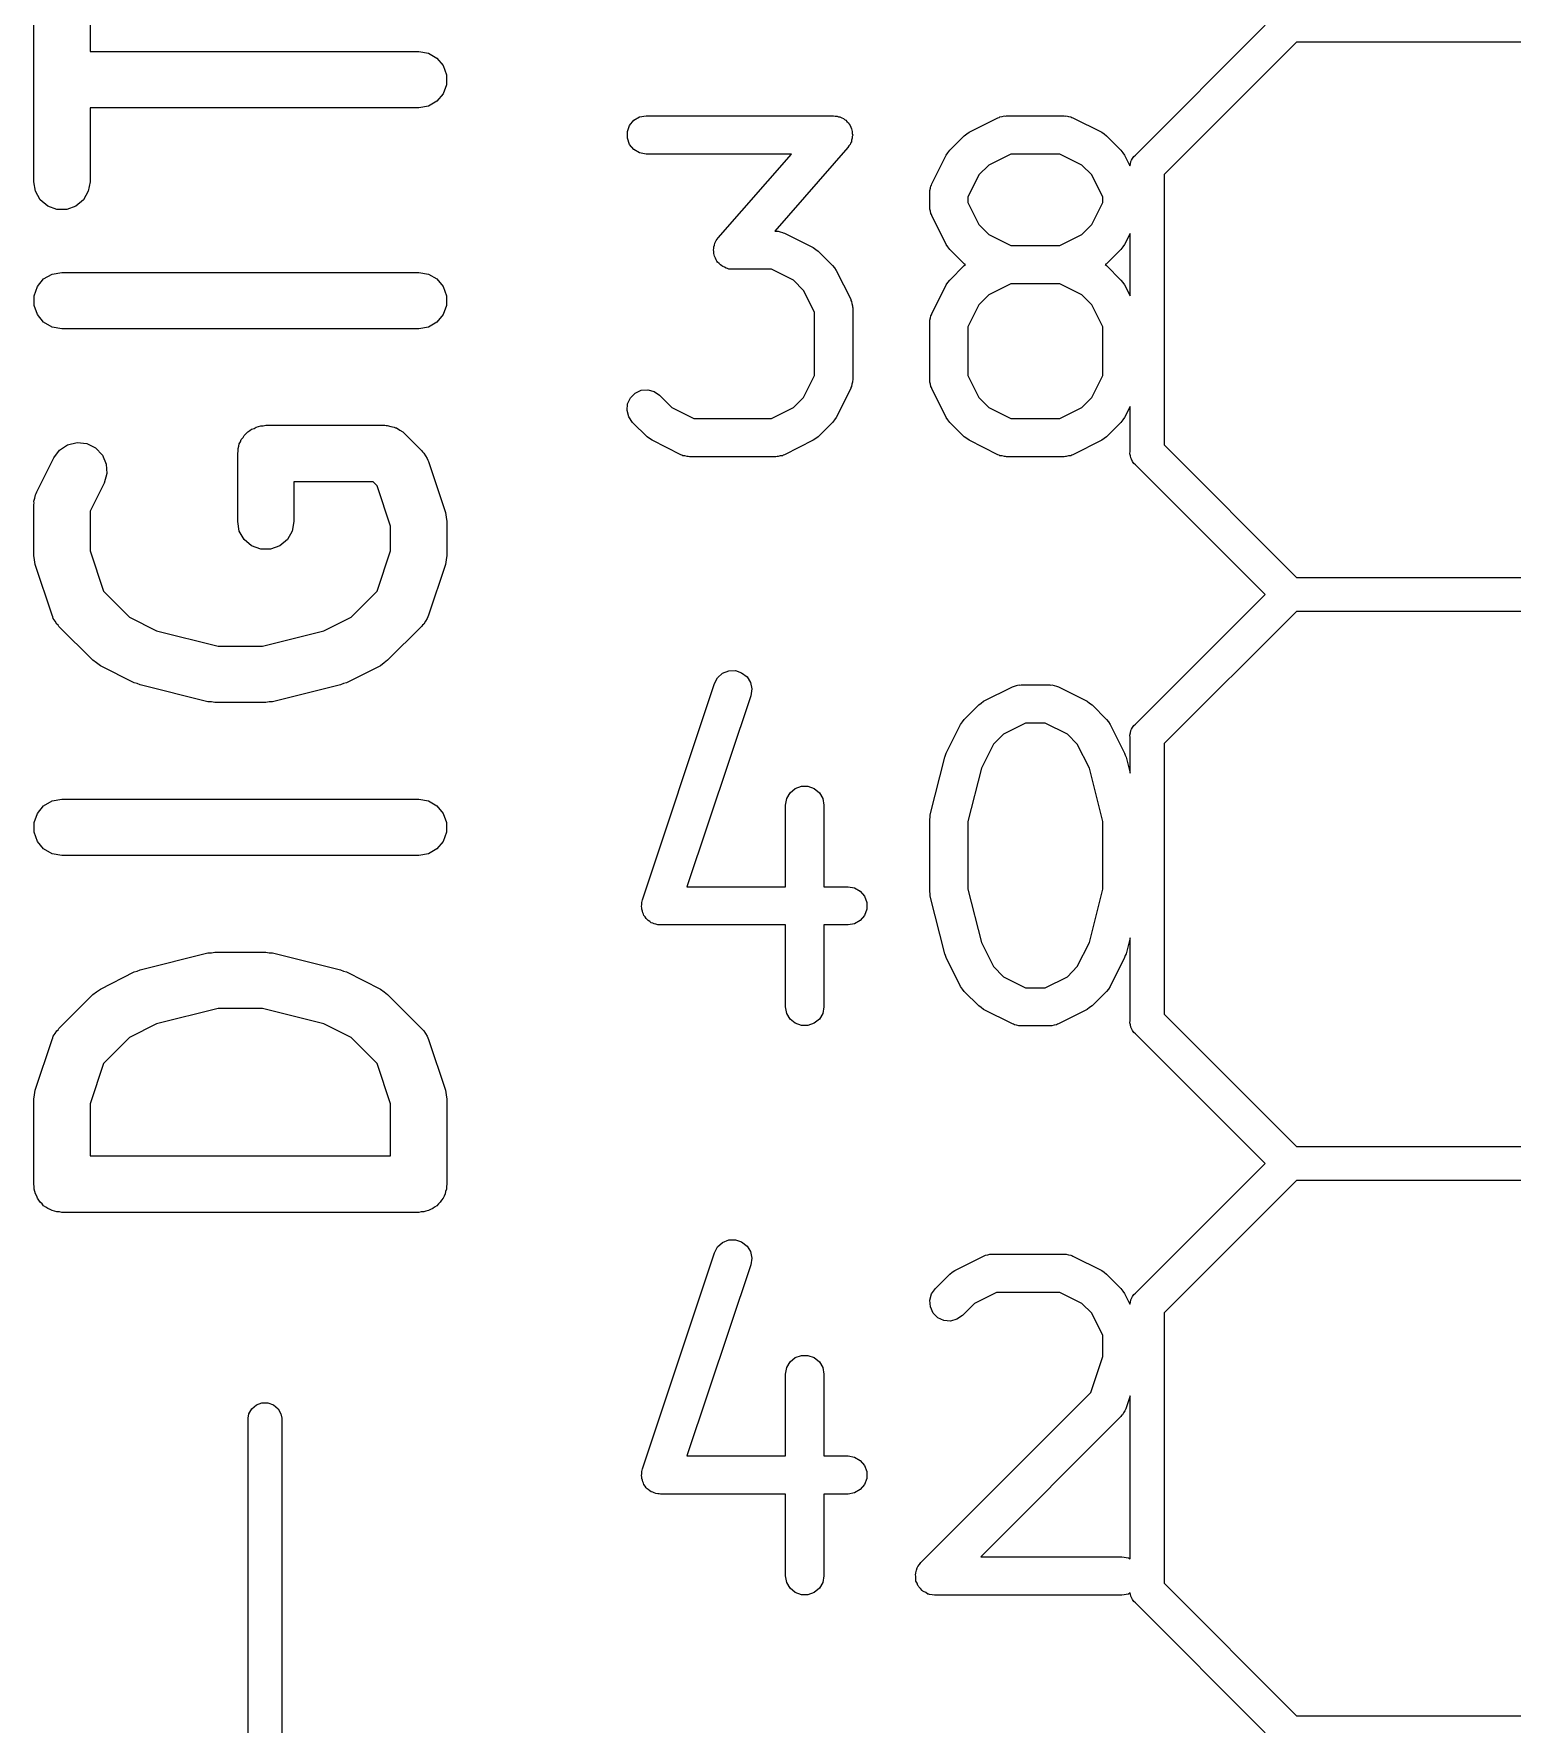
# Model space of a CAD drawing. Extents: x 91 to 202, y -131 to -74.
# Drawn here: x 185.47 to 192.07, y -110.03 to -102.49 of the extents above; entities that cross this region are included whole.
import ezdxf

# ---------------------------------------------------------------- set-up
doc = ezdxf.new("R2010")
doc.units = 0
doc.header["$MEASUREMENT"] = 0
doc.layers.add('BLACK', color=7, linetype='CONTINUOUS')

msp = doc.modelspace()

# ---------------------------------------------------------------- linework, layer by layer
at = {"layer": 'BLACK', "linetype": 'CONTINUOUS'}
for p, q in [((185.468, -103.149), (185.468, -102.239)), ((185.719, -102.239), (185.719, -102.568)), ((190.385, -103.03), (190.964, -102.451)), ((185.719, -102.568), (187.186, -102.568)), ((187.186, -102.568), (187.229, -102.576)), ((187.229, -102.576), (187.267, -102.597)), ((187.267, -102.597), (187.295, -102.631)), ((191.103, -102.527), (190.513, -103.117)), ((194.85, -102.527), (191.103, -102.527)), ((187.295, -102.631), (187.31, -102.672)), ((187.31, -102.672), (187.31, -102.716)), ((187.31, -102.716), (187.295, -102.757)), ((187.186, -102.819), (185.719, -102.819)), ((185.719, -102.819), (185.719, -103.149)), ((187.229, -102.812), (187.186, -102.819)), ((187.267, -102.79), (187.229, -102.812)), ((187.295, -102.757), (187.267, -102.79)), ((188.117, -102.925), (188.127, -102.898)), ((188.127, -102.898), (188.146, -102.875)), ((188.146, -102.875), (188.171, -102.86)), ((188.171, -102.86), (188.201, -102.855)), ((188.201, -102.855), (189.037, -102.855)), ((189.037, -102.855), (189.045, -102.856)), ((189.045, -102.856), (189.054, -102.856)), ((189.054, -102.856), (189.06, -102.859)), ((189.06, -102.859), (189.066, -102.86)), ((189.066, -102.86), (189.074, -102.864)), ((189.074, -102.864), (189.081, -102.867)), ((189.081, -102.867), (189.086, -102.872)), ((189.086, -102.872), (189.092, -102.875)), ((189.092, -102.875), (189.097, -102.881)), ((189.097, -102.881), (189.104, -102.887)), ((189.104, -102.887), (189.107, -102.892)), ((189.107, -102.892), (189.111, -102.898)), ((189.111, -102.898), (189.114, -102.905)), ((189.642, -102.928), (189.771, -102.864)), ((189.771, -102.864), (189.776, -102.862)), ((189.776, -102.862), (189.78, -102.86)), ((189.78, -102.86), (189.79, -102.858)), ((189.79, -102.858), (189.8, -102.855)), ((189.8, -102.855), (189.805, -102.856)), ((189.805, -102.856), (189.809, -102.855)), ((189.809, -102.855), (190.067, -102.855)), ((190.067, -102.855), (190.072, -102.856)), ((190.072, -102.856), (190.076, -102.855)), ((190.076, -102.855), (190.086, -102.858)), ((190.086, -102.858), (190.096, -102.86)), ((190.096, -102.86), (190.1, -102.862)), ((190.1, -102.862), (190.105, -102.864)), ((190.105, -102.864), (190.234, -102.928)), ((188.117, -102.955), (188.117, -102.925)), ((188.127, -102.983), (188.117, -102.955)), ((189.117, -102.971), (189.113, -102.977)), ((189.114, -102.905), (189.118, -102.913)), ((189.118, -102.963), (189.117, -102.971)), ((189.118, -102.913), (189.119, -102.919)), ((189.121, -102.955), (189.118, -102.963)), ((189.119, -102.919), (189.121, -102.925)), ((189.121, -102.925), (189.121, -102.934)), ((189.121, -102.934), (189.123, -102.942)), ((189.123, -102.942), (189.121, -102.948)), ((189.121, -102.948), (189.121, -102.955)), ((189.556, -103.009), (189.62, -102.944)), ((189.62, -102.944), (189.632, -102.936)), ((189.632, -102.936), (189.642, -102.928)), ((190.234, -102.928), (190.245, -102.936)), ((190.245, -102.936), (190.256, -102.944)), ((190.256, -102.944), (190.32, -103.009)), ((188.146, -103.006), (188.127, -102.983)), ((188.171, -103.02), (188.146, -103.006)), ((188.201, -103.026), (188.171, -103.02)), ((188.849, -103.026), (188.201, -103.026)), ((188.523, -103.399), (188.849, -103.026)), ((189.101, -102.996), (188.775, -103.37)), ((189.106, -102.989), (189.101, -102.996)), ((189.111, -102.983), (189.106, -102.989)), ((189.113, -102.977), (189.111, -102.983)), ((189.476, -103.159), (189.54, -103.031)), ((189.54, -103.031), (189.548, -103.02)), ((189.548, -103.02), (189.556, -103.009)), ((189.829, -103.026), (189.731, -103.075)), ((190.047, -103.026), (189.829, -103.026)), ((190.145, -103.075), (190.047, -103.026)), ((190.32, -103.009), (190.328, -103.02)), ((190.328, -103.02), (190.336, -103.031)), ((190.336, -103.031), (190.36, -103.078)), ((190.367, -103.053), (190.372, -103.045)), ((190.372, -103.045), (190.377, -103.036)), ((190.377, -103.036), (190.385, -103.03)), ((189.686, -103.119), (189.637, -103.218)), ((189.731, -103.075), (189.686, -103.119)), ((190.19, -103.119), (190.145, -103.075)), ((190.239, -103.218), (190.19, -103.119)), ((190.36, -103.078), (190.362, -103.069)), ((190.362, -103.069), (190.364, -103.059)), ((190.364, -103.059), (190.366, -103.056)), ((190.366, -103.056), (190.367, -103.053)), ((190.513, -103.117), (190.513, -104.324)), ((185.475, -103.192), (185.468, -103.149)), ((185.497, -103.23), (185.475, -103.192)), ((185.711, -103.192), (185.69, -103.23)), ((185.719, -103.149), (185.711, -103.192)), ((189.467, -103.188), (189.47, -103.178)), ((189.467, -103.193), (189.467, -103.188)), ((189.467, -103.198), (189.467, -103.193)), ((189.467, -103.262), (189.467, -103.198)), ((189.47, -103.178), (189.472, -103.168)), ((189.472, -103.168), (189.474, -103.164)), ((189.474, -103.164), (189.476, -103.159)), ((185.53, -103.258), (185.497, -103.23)), ((185.571, -103.273), (185.53, -103.258)), ((185.615, -103.273), (185.571, -103.273)), ((185.656, -103.258), (185.615, -103.273)), ((185.69, -103.23), (185.656, -103.258)), ((189.467, -103.267), (189.467, -103.262)), ((189.467, -103.272), (189.467, -103.267)), ((189.47, -103.281), (189.467, -103.272)), ((189.637, -103.218), (189.637, -103.242)), ((189.637, -103.242), (189.686, -103.34)), ((190.19, -103.34), (190.239, -103.242)), ((190.239, -103.242), (190.239, -103.218)), ((189.472, -103.291), (189.47, -103.281)), ((189.474, -103.295), (189.472, -103.291)), ((189.476, -103.3), (189.474, -103.295)), ((189.54, -103.429), (189.476, -103.3)), ((189.686, -103.34), (189.731, -103.385)), ((190.145, -103.385), (190.19, -103.34)), ((188.506, -103.432), (188.507, -103.424)), ((188.507, -103.424), (188.511, -103.418)), ((188.511, -103.418), (188.513, -103.412)), ((188.513, -103.412), (188.518, -103.406)), ((188.518, -103.406), (188.523, -103.399)), ((188.775, -103.37), (188.78, -103.37)), ((188.78, -103.37), (188.785, -103.37)), ((188.785, -103.37), (188.79, -103.37)), ((188.79, -103.37), (188.799, -103.373)), ((188.799, -103.373), (188.809, -103.375)), ((188.809, -103.375), (188.813, -103.377)), ((188.813, -103.377), (188.818, -103.379)), ((188.818, -103.379), (188.947, -103.443)), ((189.731, -103.385), (189.829, -103.434)), ((190.047, -103.434), (190.145, -103.385)), ((190.361, -103.38), (190.336, -103.429)), ((190.361, -103.659), (190.361, -103.38)), ((188.501, -103.453), (188.503, -103.447)), ((188.503, -103.461), (188.501, -103.453)), ((188.503, -103.44), (188.506, -103.432)), ((188.503, -103.447), (188.503, -103.44)), ((188.503, -103.47), (188.503, -103.461)), ((188.505, -103.476), (188.503, -103.47)), ((188.506, -103.482), (188.505, -103.476)), ((188.51, -103.49), (188.506, -103.482)), ((188.513, -103.498), (188.51, -103.49)), ((188.517, -103.503), (188.513, -103.498)), ((188.52, -103.508), (188.517, -103.503)), ((188.947, -103.443), (188.958, -103.451)), ((188.958, -103.451), (188.969, -103.459)), ((188.969, -103.459), (189.033, -103.523)), ((189.548, -103.44), (189.54, -103.429)), ((189.556, -103.451), (189.548, -103.44)), ((189.62, -103.515), (189.556, -103.451)), ((189.829, -103.434), (190.047, -103.434)), ((190.32, -103.451), (190.256, -103.515)), ((190.328, -103.44), (190.32, -103.451)), ((190.336, -103.429), (190.328, -103.44)), ((185.512, -103.583), (185.55, -103.561)), ((185.55, -103.561), (185.593, -103.554)), ((185.593, -103.554), (187.186, -103.554)), ((187.186, -103.554), (187.229, -103.561)), ((187.229, -103.561), (187.267, -103.583)), ((188.527, -103.514), (188.52, -103.508)), ((188.532, -103.52), (188.527, -103.514)), ((188.538, -103.524), (188.532, -103.52)), ((188.543, -103.528), (188.538, -103.524)), ((188.55, -103.531), (188.543, -103.528)), ((188.558, -103.535), (188.55, -103.531)), ((188.564, -103.536), (188.558, -103.535)), ((188.57, -103.539), (188.564, -103.536)), ((188.579, -103.539), (188.57, -103.539)), ((188.587, -103.54), (188.579, -103.539)), ((188.76, -103.54), (188.587, -103.54)), ((188.858, -103.589), (188.76, -103.54)), ((189.033, -103.523), (189.041, -103.534)), ((189.041, -103.534), (189.049, -103.545)), ((189.049, -103.545), (189.114, -103.674)), ((189.556, -103.588), (189.62, -103.523)), ((189.626, -103.519), (189.62, -103.515)), ((189.62, -103.523), (189.626, -103.519)), ((190.256, -103.515), (190.25, -103.519)), ((190.25, -103.519), (190.256, -103.523)), ((190.256, -103.523), (190.32, -103.588)), ((185.469, -103.658), (185.484, -103.617)), ((185.484, -103.617), (185.512, -103.583)), ((187.267, -103.583), (187.295, -103.617)), ((187.295, -103.617), (187.31, -103.658)), ((188.903, -103.634), (188.858, -103.589)), ((188.952, -103.732), (188.903, -103.634)), ((189.476, -103.739), (189.54, -103.61)), ((189.54, -103.61), (189.548, -103.599)), ((189.548, -103.599), (189.556, -103.588)), ((189.731, -103.654), (189.686, -103.699)), ((189.829, -103.605), (189.731, -103.654)), ((190.047, -103.605), (189.829, -103.605)), ((190.145, -103.654), (190.047, -103.605)), ((190.19, -103.699), (190.145, -103.654)), ((190.32, -103.588), (190.328, -103.599)), ((190.328, -103.599), (190.336, -103.61)), ((190.336, -103.61), (190.361, -103.659)), ((185.469, -103.701), (185.469, -103.658)), ((185.484, -103.742), (185.469, -103.701)), ((187.31, -103.701), (187.295, -103.742)), ((187.31, -103.658), (187.31, -103.701)), ((189.114, -103.674), (189.115, -103.679)), ((189.115, -103.679), (189.117, -103.683)), ((189.117, -103.683), (189.119, -103.693)), ((189.119, -103.693), (189.122, -103.703)), ((189.122, -103.703), (189.122, -103.707)), ((189.122, -103.707), (189.123, -103.712)), ((189.123, -103.712), (189.123, -104.034)), ((189.686, -103.699), (189.637, -103.797)), ((190.239, -103.797), (190.19, -103.699)), ((185.512, -103.776), (185.484, -103.742)), ((185.55, -103.798), (185.512, -103.776)), ((185.593, -103.805), (185.55, -103.798)), ((187.186, -103.805), (185.593, -103.805)), ((187.229, -103.798), (187.186, -103.805)), ((187.267, -103.776), (187.229, -103.798)), ((187.295, -103.742), (187.267, -103.776)), ((188.952, -104.014), (188.952, -103.732)), ((189.467, -103.767), (189.47, -103.757)), ((189.467, -103.772), (189.467, -103.767)), ((189.467, -103.777), (189.467, -103.772)), ((189.467, -104.034), (189.467, -103.777)), ((189.47, -103.757), (189.472, -103.747)), ((189.472, -103.747), (189.474, -103.743)), ((189.474, -103.743), (189.476, -103.739)), ((189.637, -103.797), (189.637, -104.014)), ((190.239, -104.014), (190.239, -103.797)), ((188.903, -104.112), (188.952, -104.014)), ((189.637, -104.014), (189.686, -104.112)), ((190.19, -104.112), (190.239, -104.014)), ((188.131, -104.114), (188.152, -104.093)), ((188.152, -104.093), (188.179, -104.08)), ((188.179, -104.08), (188.208, -104.078)), ((188.208, -104.078), (188.237, -104.085)), ((188.237, -104.085), (188.261, -104.102)), ((188.261, -104.102), (188.316, -104.157)), ((189.114, -104.072), (189.049, -104.201)), ((189.115, -104.068), (189.114, -104.072)), ((189.117, -104.063), (189.115, -104.068)), ((189.119, -104.053), (189.117, -104.063)), ((189.122, -104.044), (189.119, -104.053)), ((189.123, -104.034), (189.122, -104.039)), ((189.122, -104.039), (189.122, -104.044)), ((189.467, -104.039), (189.467, -104.034)), ((189.467, -104.044), (189.467, -104.039)), ((189.47, -104.053), (189.467, -104.044)), ((189.472, -104.063), (189.47, -104.053)), ((189.474, -104.068), (189.472, -104.063)), ((189.476, -104.072), (189.474, -104.068)), ((189.54, -104.201), (189.476, -104.072)), ((188.116, -104.17), (188.118, -104.141)), ((188.123, -104.199), (188.116, -104.17)), ((188.118, -104.141), (188.131, -104.114)), ((188.316, -104.157), (188.414, -104.206)), ((188.76, -104.206), (188.858, -104.157)), ((188.858, -104.157), (188.903, -104.112)), ((189.686, -104.112), (189.731, -104.157)), ((189.731, -104.157), (189.829, -104.206)), ((190.047, -104.206), (190.145, -104.157)), ((190.145, -104.157), (190.19, -104.112)), ((190.361, -104.152), (190.336, -104.201)), ((190.361, -104.352), (190.361, -104.152)), ((186.432, -104.26), (186.44, -104.253)), ((186.44, -104.253), (186.451, -104.25)), ((186.451, -104.25), (186.46, -104.244)), ((186.46, -104.244), (186.471, -104.242)), ((186.471, -104.242), (186.481, -104.238)), ((186.481, -104.238), (186.492, -104.238)), ((186.492, -104.238), (186.503, -104.236)), ((186.503, -104.236), (187.034, -104.236)), ((187.034, -104.236), (187.04, -104.237)), ((187.04, -104.237), (187.045, -104.237)), ((187.045, -104.237), (187.061, -104.241)), ((187.061, -104.241), (187.077, -104.244)), ((187.077, -104.244), (187.082, -104.247)), ((187.082, -104.247), (187.087, -104.248)), ((187.087, -104.248), (187.101, -104.258)), ((187.101, -104.258), (187.115, -104.266)), ((188.14, -104.223), (188.123, -104.199)), ((188.205, -104.287), (188.14, -104.223)), ((188.414, -104.206), (188.76, -104.206)), ((189.033, -104.223), (188.969, -104.287)), ((189.041, -104.212), (189.033, -104.223)), ((189.049, -104.201), (189.041, -104.212)), ((189.548, -104.212), (189.54, -104.201)), ((189.556, -104.223), (189.548, -104.212)), ((189.62, -104.287), (189.556, -104.223)), ((189.829, -104.206), (190.047, -104.206)), ((190.32, -104.223), (190.256, -104.287)), ((190.328, -104.212), (190.32, -104.223)), ((190.336, -104.201), (190.328, -104.212)), ((185.583, -104.347), (185.619, -104.323)), ((185.619, -104.323), (185.662, -104.313)), ((185.662, -104.313), (185.705, -104.317)), ((185.705, -104.317), (185.744, -104.337)), ((186.38, -104.34), (186.383, -104.33)), ((186.383, -104.33), (186.385, -104.319)), ((186.385, -104.319), (186.391, -104.31)), ((186.391, -104.31), (186.394, -104.299)), ((186.394, -104.299), (186.402, -104.291)), ((186.402, -104.291), (186.407, -104.281)), ((186.407, -104.281), (186.415, -104.274)), ((186.415, -104.274), (186.423, -104.266)), ((186.423, -104.266), (186.432, -104.26)), ((187.115, -104.266), (187.119, -104.27)), ((187.119, -104.27), (187.123, -104.273)), ((187.123, -104.273), (187.199, -104.349)), ((188.216, -104.295), (188.205, -104.287)), ((188.227, -104.303), (188.216, -104.295)), ((188.356, -104.368), (188.227, -104.303)), ((188.947, -104.303), (188.818, -104.368)), ((188.958, -104.295), (188.947, -104.303)), ((188.969, -104.287), (188.958, -104.295)), ((189.632, -104.295), (189.62, -104.287)), ((189.642, -104.303), (189.632, -104.295)), ((189.771, -104.368), (189.642, -104.303)), ((190.234, -104.303), (190.105, -104.368)), ((190.245, -104.295), (190.234, -104.303)), ((190.256, -104.287), (190.245, -104.295)), ((190.513, -104.324), (191.103, -104.915)), ((185.481, -104.533), (185.557, -104.382)), ((185.557, -104.382), (185.583, -104.347)), ((185.744, -104.337), (185.774, -104.369)), ((185.774, -104.369), (185.791, -104.409)), ((186.378, -104.362), (186.38, -104.351)), ((186.378, -104.666), (186.378, -104.362)), ((186.38, -104.351), (186.38, -104.34)), ((187.199, -104.349), (187.203, -104.355)), ((187.203, -104.355), (187.209, -104.36)), ((187.209, -104.36), (187.216, -104.373)), ((187.216, -104.373), (187.224, -104.385)), ((187.224, -104.385), (187.226, -104.392)), ((187.226, -104.392), (187.229, -104.398)), ((187.229, -104.398), (187.305, -104.626)), ((188.36, -104.369), (188.356, -104.368)), ((188.365, -104.372), (188.36, -104.369)), ((188.374, -104.373), (188.365, -104.372)), ((188.384, -104.376), (188.374, -104.373)), ((188.389, -104.376), (188.384, -104.376)), ((188.394, -104.377), (188.389, -104.376)), ((188.78, -104.377), (188.394, -104.377)), ((188.785, -104.376), (188.78, -104.377)), ((188.79, -104.376), (188.785, -104.376)), ((188.799, -104.373), (188.79, -104.376)), ((188.809, -104.372), (188.799, -104.373)), ((188.813, -104.369), (188.809, -104.372)), ((188.818, -104.368), (188.813, -104.369)), ((189.776, -104.369), (189.771, -104.368)), ((189.78, -104.372), (189.776, -104.369)), ((189.79, -104.373), (189.78, -104.372)), ((189.8, -104.376), (189.79, -104.373)), ((189.805, -104.376), (189.8, -104.376)), ((189.809, -104.377), (189.805, -104.376)), ((190.067, -104.377), (189.809, -104.377)), ((190.072, -104.376), (190.067, -104.377)), ((190.076, -104.376), (190.072, -104.376)), ((190.086, -104.373), (190.076, -104.376)), ((190.096, -104.372), (190.086, -104.373)), ((190.1, -104.369), (190.096, -104.372)), ((190.105, -104.368), (190.1, -104.369)), ((190.36, -104.363), (190.361, -104.352)), ((190.362, -104.372), (190.36, -104.363)), ((190.364, -104.382), (190.362, -104.372)), ((190.366, -104.385), (190.364, -104.382)), ((190.367, -104.388), (190.366, -104.385)), ((190.372, -104.397), (190.367, -104.388)), ((190.377, -104.406), (190.372, -104.397)), ((190.385, -104.412), (190.377, -104.406)), ((185.794, -104.452), (185.782, -104.494)), ((185.791, -104.409), (185.794, -104.452)), ((190.964, -104.991), (190.385, -104.412)), ((185.473, -104.561), (185.475, -104.547)), ((185.475, -104.547), (185.479, -104.54)), ((185.479, -104.54), (185.481, -104.533)), ((185.782, -104.494), (185.719, -104.619)), ((186.982, -104.488), (186.629, -104.488)), ((186.629, -104.488), (186.629, -104.666)), ((187, -104.506), (186.982, -104.488)), ((187.06, -104.686), (187, -104.506)), ((185.468, -104.575), (185.473, -104.561)), ((185.469, -104.583), (185.468, -104.575)), ((185.468, -104.59), (185.469, -104.583)), ((185.468, -104.817), (185.468, -104.59)), ((185.719, -104.619), (185.719, -104.797)), ((187.305, -104.626), (187.308, -104.646)), ((186.385, -104.709), (186.378, -104.666)), ((186.407, -104.746), (186.385, -104.709)), ((186.621, -104.709), (186.6, -104.746)), ((186.629, -104.666), (186.621, -104.709)), ((187.06, -104.797), (187.06, -104.686)), ((187.308, -104.646), (187.312, -104.666)), ((187.312, -104.666), (187.312, -104.817)), ((186.44, -104.774), (186.407, -104.746)), ((186.481, -104.789), (186.44, -104.774)), ((186.566, -104.774), (186.525, -104.789)), ((186.6, -104.746), (186.566, -104.774)), ((185.471, -104.837), (185.468, -104.817)), ((185.474, -104.857), (185.471, -104.837)), ((185.55, -105.084), (185.474, -104.857)), ((185.719, -104.797), (185.779, -104.977)), ((186.525, -104.789), (186.481, -104.789)), ((187, -104.977), (187.06, -104.797)), ((187.305, -104.857), (187.229, -105.084)), ((187.308, -104.837), (187.305, -104.857)), ((187.312, -104.817), (187.308, -104.837)), ((191.103, -104.915), (194.85, -104.915)), ((185.779, -104.977), (185.895, -105.093)), ((186.884, -105.093), (187, -104.977)), ((190.385, -105.57), (190.964, -104.991)), ((185.553, -105.091), (185.55, -105.084)), ((187.229, -105.084), (187.226, -105.091)), ((191.103, -105.067), (190.513, -105.657)), ((194.85, -105.067), (191.103, -105.067)), ((185.555, -105.098), (185.553, -105.091)), ((185.564, -105.11), (185.555, -105.098)), ((185.571, -105.123), (185.564, -105.11)), ((185.576, -105.128), (185.571, -105.123)), ((185.58, -105.134), (185.576, -105.128)), ((185.732, -105.285), (185.58, -105.134)), ((185.895, -105.093), (186.016, -105.154)), ((186.016, -105.154), (186.291, -105.222)), ((186.488, -105.222), (186.763, -105.154)), ((186.763, -105.154), (186.884, -105.093)), ((187.199, -105.134), (187.047, -105.285)), ((187.203, -105.128), (187.199, -105.134)), ((187.209, -105.123), (187.203, -105.128)), ((187.216, -105.11), (187.209, -105.123)), ((187.224, -105.098), (187.216, -105.11)), ((187.226, -105.091), (187.224, -105.098)), ((186.291, -105.222), (186.488, -105.222)), ((185.748, -105.297), (185.732, -105.285)), ((185.765, -105.309), (185.748, -105.297)), ((185.916, -105.385), (185.765, -105.309)), ((187.015, -105.309), (186.863, -105.385)), ((187.031, -105.297), (187.015, -105.309)), ((187.047, -105.285), (187.031, -105.297)), ((185.929, -105.389), (185.916, -105.385)), ((185.942, -105.394), (185.929, -105.389)), ((186.85, -105.389), (186.837, -105.394)), ((186.863, -105.385), (186.85, -105.389)), ((188.184, -106.354), (188.506, -105.389)), ((188.506, -105.389), (188.52, -105.363)), ((188.52, -105.363), (188.542, -105.343)), ((188.542, -105.343), (188.57, -105.332)), ((188.57, -105.332), (188.599, -105.331)), ((188.599, -105.331), (188.627, -105.341)), ((188.627, -105.341), (188.651, -105.359)), ((188.651, -105.359), (188.666, -105.384)), ((188.666, -105.384), (188.672, -105.413)), ((186.245, -105.47), (185.942, -105.394)), ((186.837, -105.394), (186.534, -105.47)), ((188.668, -105.443), (188.383, -106.296)), ((188.672, -105.413), (188.668, -105.443)), ((189.707, -105.468), (189.836, -105.404)), ((189.836, -105.404), (189.84, -105.402)), ((189.84, -105.402), (189.845, -105.4)), ((189.845, -105.4), (189.854, -105.398)), ((189.854, -105.398), (189.864, -105.395)), ((189.864, -105.395), (189.869, -105.396)), ((189.869, -105.396), (189.874, -105.395)), ((189.874, -105.395), (190.002, -105.395)), ((190.002, -105.395), (190.007, -105.396)), ((190.007, -105.396), (190.012, -105.395)), ((190.012, -105.395), (190.022, -105.398)), ((190.022, -105.398), (190.032, -105.4)), ((190.032, -105.4), (190.036, -105.402)), ((190.036, -105.402), (190.041, -105.404)), ((190.041, -105.404), (190.169, -105.468)), ((186.261, -105.471), (186.245, -105.47)), ((186.276, -105.474), (186.261, -105.471)), ((186.503, -105.474), (186.276, -105.474)), ((186.518, -105.471), (186.503, -105.474)), ((186.534, -105.47), (186.518, -105.471)), ((189.62, -105.549), (189.685, -105.484)), ((189.685, -105.484), (189.696, -105.476)), ((189.696, -105.476), (189.707, -105.468)), ((190.169, -105.468), (190.18, -105.476)), ((190.18, -105.476), (190.191, -105.484)), ((190.191, -105.484), (190.256, -105.549)), ((189.54, -105.699), (189.604, -105.571)), ((189.604, -105.571), (189.612, -105.56)), ((189.612, -105.56), (189.62, -105.549)), ((189.796, -105.615), (189.751, -105.659)), ((189.894, -105.566), (189.796, -105.615)), ((189.982, -105.566), (189.894, -105.566)), ((190.081, -105.615), (189.982, -105.566)), ((190.125, -105.659), (190.081, -105.615)), ((190.256, -105.549), (190.264, -105.56)), ((190.264, -105.56), (190.272, -105.571)), ((190.272, -105.571), (190.336, -105.699)), ((190.36, -105.619), (190.362, -105.609)), ((190.362, -105.609), (190.364, -105.599)), ((190.364, -105.599), (190.366, -105.596)), ((190.366, -105.596), (190.367, -105.593)), ((190.367, -105.593), (190.372, -105.585)), ((190.372, -105.585), (190.377, -105.576)), ((190.377, -105.576), (190.385, -105.57)), ((189.751, -105.659), (189.697, -105.767)), ((190.179, -105.767), (190.125, -105.659)), ((190.361, -105.629), (190.36, -105.619)), ((190.361, -105.789), (190.361, -105.629)), ((190.513, -105.657), (190.513, -106.864)), ((189.469, -105.974), (189.534, -105.717)), ((189.534, -105.717), (189.537, -105.708)), ((189.537, -105.708), (189.54, -105.699)), ((190.336, -105.699), (190.339, -105.708)), ((190.339, -105.708), (190.343, -105.717)), ((190.343, -105.717), (190.361, -105.789)), ((189.697, -105.767), (189.637, -106.005)), ((190.239, -106.005), (190.179, -105.767)), ((185.512, -105.934), (185.55, -105.912)), ((185.55, -105.912), (185.593, -105.905)), ((185.593, -105.905), (187.186, -105.905)), ((187.186, -105.905), (187.229, -105.912)), ((187.229, -105.912), (187.267, -105.934)), ((188.823, -105.931), (188.828, -105.901)), ((188.828, -105.901), (188.843, -105.876)), ((188.843, -105.876), (188.866, -105.857)), ((188.866, -105.857), (188.894, -105.847)), ((188.894, -105.847), (188.923, -105.847)), ((188.923, -105.847), (188.951, -105.857)), ((188.951, -105.857), (188.974, -105.876)), ((188.974, -105.876), (188.989, -105.901)), ((188.989, -105.901), (188.994, -105.931)), ((185.469, -106.009), (185.484, -105.968)), ((185.484, -105.968), (185.512, -105.934)), ((187.267, -105.934), (187.295, -105.968)), ((187.295, -105.968), (187.31, -106.009)), ((188.823, -106.296), (188.823, -105.931)), ((188.994, -105.931), (188.994, -106.296)), ((189.467, -105.995), (189.468, -105.985)), ((189.468, -105.985), (189.469, -105.974)), ((185.469, -106.052), (185.469, -106.009)), ((185.484, -106.093), (185.469, -106.052)), ((187.31, -106.052), (187.295, -106.093)), ((187.31, -106.009), (187.31, -106.052)), ((189.467, -106.317), (189.467, -105.995)), ((189.637, -106.005), (189.637, -106.306)), ((190.239, -106.306), (190.239, -106.005)), ((185.512, -106.127), (185.484, -106.093)), ((185.55, -106.149), (185.512, -106.127)), ((187.267, -106.127), (187.229, -106.149)), ((187.295, -106.093), (187.267, -106.127)), ((185.593, -106.156), (185.55, -106.149)), ((187.186, -106.156), (185.593, -106.156)), ((187.229, -106.149), (187.186, -106.156)), ((188.181, -106.366), (188.183, -106.36)), ((188.181, -106.375), (188.181, -106.366)), ((188.183, -106.36), (188.184, -106.354)), ((188.383, -106.296), (188.823, -106.296)), ((188.994, -106.296), (189.102, -106.296)), ((189.102, -106.296), (189.131, -106.301)), ((189.131, -106.301), (189.156, -106.316)), ((189.156, -106.316), (189.175, -106.338)), ((189.175, -106.338), (189.186, -106.366)), ((189.186, -106.366), (189.186, -106.396)), ((189.468, -106.327), (189.467, -106.317)), ((189.469, -106.337), (189.468, -106.327)), ((189.534, -106.595), (189.469, -106.337)), ((189.637, -106.306), (189.697, -106.544)), ((190.179, -106.544), (190.239, -106.306)), ((188.18, -106.383), (188.181, -106.375)), ((188.181, -106.39), (188.18, -106.383)), ((188.181, -106.396), (188.181, -106.39)), ((188.184, -106.404), (188.181, -106.396)), ((188.186, -106.412), (188.184, -106.404)), ((188.189, -106.418), (188.186, -106.412)), ((188.191, -106.424), (188.189, -106.418)), ((188.197, -106.43), (188.191, -106.424)), ((188.201, -106.438), (188.197, -106.43)), ((188.206, -106.442), (188.201, -106.438)), ((188.21, -106.446), (188.206, -106.442)), ((189.175, -106.424), (189.156, -106.446)), ((189.186, -106.396), (189.175, -106.424)), ((188.218, -106.451), (188.21, -106.446)), ((188.224, -106.456), (188.218, -106.451)), ((188.23, -106.458), (188.224, -106.456)), ((188.236, -106.461), (188.23, -106.458)), ((188.244, -106.463), (188.236, -106.461)), ((188.253, -106.465), (188.244, -106.463)), ((188.259, -106.465), (188.253, -106.465)), ((188.265, -106.466), (188.259, -106.465)), ((188.823, -106.466), (188.265, -106.466)), ((188.823, -106.831), (188.823, -106.466)), ((189.102, -106.466), (188.994, -106.466)), ((188.994, -106.466), (188.994, -106.831)), ((189.131, -106.461), (189.102, -106.466)), ((189.156, -106.446), (189.131, -106.461)), ((185.942, -106.667), (186.245, -106.591)), ((186.245, -106.591), (186.261, -106.59)), ((186.261, -106.59), (186.276, -106.587)), ((186.276, -106.587), (186.503, -106.587)), ((186.503, -106.587), (186.518, -106.59)), ((186.518, -106.59), (186.534, -106.591)), ((186.534, -106.591), (186.837, -106.667)), ((189.537, -106.603), (189.534, -106.595)), ((189.697, -106.544), (189.751, -106.652)), ((190.125, -106.652), (190.179, -106.544)), ((190.343, -106.595), (190.339, -106.603)), ((190.361, -106.523), (190.343, -106.595)), ((190.361, -106.892), (190.361, -106.523)), ((185.929, -106.673), (185.942, -106.667)), ((186.837, -106.667), (186.85, -106.673)), ((189.54, -106.612), (189.537, -106.603)), ((189.604, -106.741), (189.54, -106.612)), ((189.751, -106.652), (189.796, -106.697)), ((190.081, -106.697), (190.125, -106.652)), ((190.336, -106.612), (190.272, -106.741)), ((190.339, -106.603), (190.336, -106.612)), ((185.765, -106.752), (185.916, -106.676)), ((185.916, -106.676), (185.929, -106.673)), ((186.85, -106.673), (186.863, -106.676)), ((186.863, -106.676), (187.015, -106.752)), ((189.612, -106.752), (189.604, -106.741)), ((189.796, -106.697), (189.894, -106.746)), ((189.894, -106.746), (189.982, -106.746)), ((189.982, -106.746), (190.081, -106.697)), ((190.272, -106.741), (190.264, -106.752)), ((185.58, -106.928), (185.732, -106.776)), ((185.732, -106.776), (185.748, -106.764)), ((185.748, -106.764), (185.765, -106.752)), ((187.015, -106.752), (187.031, -106.764)), ((187.031, -106.764), (187.047, -106.776)), ((187.047, -106.776), (187.199, -106.928)), ((189.62, -106.763), (189.612, -106.752)), ((189.685, -106.827), (189.62, -106.763)), ((190.256, -106.763), (190.191, -106.827)), ((190.264, -106.752), (190.256, -106.763)), ((186.291, -106.839), (186.016, -106.908)), ((186.488, -106.839), (186.291, -106.839)), ((186.763, -106.908), (186.488, -106.839)), ((188.828, -106.861), (188.823, -106.831)), ((188.843, -106.886), (188.828, -106.861)), ((188.866, -106.905), (188.843, -106.886)), ((188.974, -106.886), (188.951, -106.905)), ((188.989, -106.861), (188.974, -106.886)), ((188.994, -106.831), (188.989, -106.861)), ((189.696, -106.835), (189.685, -106.827)), ((189.707, -106.843), (189.696, -106.835)), ((189.836, -106.908), (189.707, -106.843)), ((190.169, -106.843), (190.041, -106.908)), ((190.18, -106.835), (190.169, -106.843)), ((190.191, -106.827), (190.18, -106.835)), ((190.36, -106.903), (190.361, -106.892)), ((190.513, -106.864), (191.103, -107.455)), ((185.55, -106.977), (185.553, -106.97)), ((185.553, -106.97), (185.555, -106.963)), ((185.555, -106.963), (185.564, -106.951)), ((185.564, -106.951), (185.571, -106.938)), ((185.571, -106.938), (185.576, -106.934)), ((185.576, -106.934), (185.58, -106.928)), ((185.895, -106.968), (185.779, -107.084)), ((186.016, -106.908), (185.895, -106.968)), ((186.884, -106.968), (186.763, -106.908)), ((187, -107.084), (186.884, -106.968)), ((187.199, -106.928), (187.203, -106.933)), ((187.203, -106.933), (187.209, -106.938)), ((187.209, -106.938), (187.216, -106.951)), ((187.216, -106.951), (187.224, -106.963)), ((187.224, -106.963), (187.226, -106.97)), ((187.226, -106.97), (187.229, -106.977)), ((188.894, -106.915), (188.866, -106.905)), ((188.923, -106.915), (188.894, -106.915)), ((188.951, -106.905), (188.923, -106.915)), ((189.84, -106.909), (189.836, -106.908)), ((189.845, -106.912), (189.84, -106.909)), ((189.854, -106.913), (189.845, -106.912)), ((189.864, -106.916), (189.854, -106.913)), ((189.869, -106.916), (189.864, -106.916)), ((189.874, -106.917), (189.869, -106.916)), ((190.002, -106.917), (189.874, -106.917)), ((190.007, -106.916), (190.002, -106.917)), ((190.012, -106.916), (190.007, -106.916)), ((190.022, -106.913), (190.012, -106.916)), ((190.032, -106.912), (190.022, -106.913)), ((190.036, -106.909), (190.032, -106.912)), ((190.041, -106.908), (190.036, -106.909)), ((190.362, -106.912), (190.36, -106.903)), ((190.364, -106.922), (190.362, -106.912)), ((190.366, -106.925), (190.364, -106.922)), ((190.367, -106.928), (190.366, -106.925)), ((190.372, -106.937), (190.367, -106.928)), ((190.377, -106.946), (190.372, -106.937)), ((190.385, -106.952), (190.377, -106.946)), ((190.964, -107.531), (190.385, -106.952)), ((185.474, -107.204), (185.55, -106.977)), ((187.229, -106.977), (187.305, -107.204)), ((185.779, -107.084), (185.719, -107.264)), ((187.06, -107.264), (187, -107.084)), ((185.468, -107.244), (185.471, -107.224)), ((185.468, -107.623), (185.468, -107.244)), ((185.471, -107.224), (185.474, -107.204)), ((185.719, -107.264), (185.719, -107.497)), ((187.06, -107.497), (187.06, -107.264)), ((187.305, -107.204), (187.308, -107.224)), ((187.308, -107.224), (187.312, -107.244)), ((187.312, -107.244), (187.312, -107.623)), ((185.719, -107.497), (187.06, -107.497)), ((191.103, -107.455), (194.85, -107.455)), ((190.385, -108.11), (190.964, -107.531)), ((185.469, -107.634), (185.468, -107.623)), ((185.469, -107.645), (185.469, -107.634)), ((185.473, -107.655), (185.469, -107.645)), ((187.31, -107.645), (187.306, -107.655)), ((187.312, -107.623), (187.31, -107.634)), ((187.31, -107.634), (187.31, -107.645)), ((191.103, -107.607), (190.513, -108.197)), ((194.85, -107.607), (191.103, -107.607)), ((185.475, -107.666), (185.473, -107.655)), ((185.481, -107.676), (185.475, -107.666)), ((185.484, -107.686), (185.481, -107.676)), ((185.491, -107.694), (185.484, -107.686)), ((185.497, -107.704), (185.491, -107.694)), ((185.505, -107.711), (185.497, -107.704)), ((185.512, -107.719), (185.505, -107.711)), ((185.522, -107.725), (185.512, -107.719)), ((185.53, -107.732), (185.522, -107.725)), ((187.257, -107.725), (187.249, -107.732)), ((187.267, -107.719), (187.257, -107.725)), ((187.274, -107.711), (187.267, -107.719)), ((187.282, -107.704), (187.274, -107.711)), ((187.288, -107.694), (187.282, -107.704)), ((187.295, -107.686), (187.288, -107.694)), ((187.299, -107.676), (187.295, -107.686)), ((187.304, -107.666), (187.299, -107.676)), ((187.306, -107.655), (187.304, -107.666)), ((185.541, -107.736), (185.53, -107.732)), ((185.55, -107.741), (185.541, -107.736)), ((185.561, -107.743), (185.55, -107.741)), ((185.571, -107.747), (185.561, -107.743)), ((185.582, -107.747), (185.571, -107.747)), ((185.593, -107.749), (185.582, -107.747)), ((187.186, -107.749), (185.593, -107.749)), ((187.197, -107.747), (187.186, -107.749)), ((187.208, -107.747), (187.197, -107.747)), ((187.218, -107.743), (187.208, -107.747)), ((187.229, -107.741), (187.218, -107.743)), ((187.238, -107.736), (187.229, -107.741)), ((187.249, -107.732), (187.238, -107.736)), ((188.542, -107.883), (188.57, -107.872)), ((188.57, -107.872), (188.599, -107.871)), ((188.599, -107.871), (188.627, -107.881)), ((188.184, -108.894), (188.506, -107.929)), ((188.506, -107.929), (188.52, -107.903)), ((188.52, -107.903), (188.542, -107.883)), ((188.627, -107.881), (188.651, -107.899)), ((188.651, -107.899), (188.666, -107.924)), ((188.666, -107.924), (188.672, -107.953)), ((188.672, -107.953), (188.668, -107.983)), ((189.578, -108.008), (189.707, -107.944)), ((189.707, -107.944), (189.712, -107.942)), ((189.712, -107.942), (189.716, -107.94)), ((189.716, -107.94), (189.726, -107.938)), ((189.726, -107.938), (189.735, -107.935)), ((189.735, -107.935), (189.74, -107.936)), ((189.74, -107.936), (189.745, -107.935)), ((189.745, -107.935), (190.067, -107.935)), ((190.067, -107.935), (190.072, -107.936)), ((190.072, -107.936), (190.076, -107.935)), ((190.076, -107.935), (190.086, -107.938)), ((190.086, -107.938), (190.096, -107.94)), ((190.096, -107.94), (190.1, -107.942)), ((190.1, -107.942), (190.105, -107.944)), ((190.105, -107.944), (190.234, -108.008)), ((188.668, -107.983), (188.383, -108.836)), ((189.492, -108.089), (189.556, -108.024)), ((189.556, -108.024), (189.567, -108.016)), ((189.567, -108.016), (189.578, -108.008)), ((190.234, -108.008), (190.245, -108.016)), ((190.245, -108.016), (190.256, -108.024)), ((190.256, -108.024), (190.32, -108.089)), ((189.475, -108.113), (189.492, -108.089)), ((190.32, -108.089), (190.328, -108.1)), ((190.328, -108.1), (190.336, -108.111)), ((189.467, -108.141), (189.475, -108.113)), ((189.47, -108.171), (189.467, -108.141)), ((189.482, -108.198), (189.47, -108.171)), ((189.667, -108.155), (189.612, -108.209)), ((189.765, -108.106), (189.667, -108.155)), ((190.047, -108.106), (189.765, -108.106)), ((190.145, -108.155), (190.047, -108.106)), ((190.19, -108.199), (190.145, -108.155)), ((190.336, -108.111), (190.36, -108.158)), ((190.36, -108.158), (190.362, -108.149)), ((190.362, -108.149), (190.364, -108.139)), ((190.364, -108.139), (190.366, -108.136)), ((190.366, -108.136), (190.367, -108.133)), ((190.367, -108.133), (190.372, -108.125)), ((190.372, -108.125), (190.377, -108.116)), ((190.377, -108.116), (190.385, -108.11)), ((189.503, -108.219), (189.482, -108.198)), ((189.53, -108.231), (189.503, -108.219)), ((189.559, -108.234), (189.53, -108.231)), ((189.588, -108.226), (189.559, -108.234)), ((189.612, -108.209), (189.588, -108.226)), ((190.239, -108.298), (190.19, -108.199)), ((190.513, -108.197), (190.513, -109.404)), ((190.239, -108.392), (190.239, -108.298)), ((188.843, -108.416), (188.866, -108.397)), ((188.866, -108.397), (188.894, -108.387)), ((188.894, -108.387), (188.923, -108.387)), ((188.923, -108.387), (188.951, -108.397)), ((188.951, -108.397), (188.974, -108.416)), ((190.185, -108.553), (190.239, -108.392)), ((188.823, -108.471), (188.828, -108.441)), ((188.823, -108.836), (188.823, -108.471)), ((188.828, -108.441), (188.843, -108.416)), ((188.974, -108.416), (188.989, -108.441)), ((188.989, -108.441), (188.994, -108.471)), ((188.994, -108.471), (188.994, -108.836)), ((189.427, -109.311), (190.185, -108.553)), ((186.428, -108.648), (186.441, -108.625)), ((186.441, -108.625), (186.462, -108.608)), ((186.462, -108.608), (186.486, -108.599)), ((186.486, -108.599), (186.513, -108.599)), ((186.513, -108.599), (186.538, -108.608)), ((186.538, -108.608), (186.558, -108.625)), ((186.558, -108.625), (186.571, -108.648)), ((190.338, -108.631), (190.337, -108.635)), ((190.341, -108.626), (190.338, -108.631)), ((190.361, -108.567), (190.341, -108.626)), ((190.361, -109.295), (190.361, -108.567)), ((186.425, -108.667), (186.428, -108.648)), ((186.425, -120.355), (186.425, -108.667)), ((186.571, -108.648), (186.575, -108.667)), ((186.575, -108.667), (186.575, -120.327)), ((190.32, -108.66), (189.694, -109.286)), ((190.323, -108.656), (190.32, -108.66)), ((190.327, -108.652), (190.323, -108.656)), ((190.331, -108.644), (190.327, -108.652)), ((190.337, -108.635), (190.331, -108.644)), ((188.383, -108.836), (188.823, -108.836)), ((188.994, -108.836), (189.102, -108.836)), ((189.102, -108.836), (189.131, -108.841)), ((189.131, -108.841), (189.156, -108.856)), ((189.156, -108.856), (189.175, -108.878)), ((188.18, -108.923), (188.181, -108.915)), ((188.181, -108.93), (188.18, -108.923)), ((188.181, -108.906), (188.183, -108.9)), ((188.181, -108.915), (188.181, -108.906)), ((188.181, -108.936), (188.181, -108.93)), ((188.183, -108.9), (188.184, -108.894)), ((189.175, -108.878), (189.186, -108.906)), ((189.186, -108.906), (189.186, -108.936)), ((188.184, -108.944), (188.181, -108.936)), ((188.186, -108.952), (188.184, -108.944)), ((188.189, -108.958), (188.186, -108.952)), ((188.191, -108.964), (188.189, -108.958)), ((188.197, -108.97), (188.191, -108.964)), ((188.201, -108.978), (188.197, -108.97)), ((188.206, -108.982), (188.201, -108.978)), ((188.21, -108.986), (188.206, -108.982)), ((188.218, -108.991), (188.21, -108.986)), ((188.224, -108.996), (188.218, -108.991)), ((188.23, -108.998), (188.224, -108.996)), ((188.236, -109.001), (188.23, -108.998)), ((188.244, -109.003), (188.236, -109.001)), ((188.253, -109.005), (188.244, -109.003)), ((188.259, -109.005), (188.253, -109.005)), ((188.265, -109.006), (188.259, -109.005)), ((188.823, -109.006), (188.265, -109.006)), ((188.823, -109.371), (188.823, -109.006)), ((189.102, -109.006), (188.994, -109.006)), ((188.994, -109.006), (188.994, -109.371)), ((189.131, -109.001), (189.102, -109.006)), ((189.156, -108.986), (189.131, -109.001)), ((189.175, -108.964), (189.156, -108.986)), ((189.186, -108.936), (189.175, -108.964)), ((189.421, -109.32), (189.427, -109.311)), ((189.694, -109.286), (190.324, -109.286)), ((190.324, -109.286), (190.353, -109.291)), ((190.353, -109.291), (190.361, -109.295)), ((188.828, -109.401), (188.823, -109.371)), ((188.994, -109.371), (188.989, -109.401)), ((189.403, -109.364), (189.404, -109.36)), ((189.404, -109.375), (189.403, -109.364)), ((189.404, -109.357), (189.407, -109.346)), ((189.404, -109.36), (189.404, -109.357)), ((189.404, -109.386), (189.404, -109.375)), ((189.405, -109.39), (189.404, -109.386)), ((189.407, -109.346), (189.41, -109.335)), ((189.41, -109.335), (189.412, -109.332)), ((189.412, -109.332), (189.414, -109.329)), ((189.414, -109.329), (189.421, -109.32)), ((188.843, -109.426), (188.828, -109.401)), ((188.866, -109.445), (188.843, -109.426)), ((188.894, -109.456), (188.866, -109.445)), ((188.923, -109.456), (188.894, -109.456)), ((188.951, -109.445), (188.923, -109.456)), ((188.974, -109.426), (188.951, -109.445)), ((188.989, -109.401), (188.974, -109.426)), ((189.405, -109.394), (189.405, -109.39)), ((189.41, -109.404), (189.405, -109.394)), ((189.414, -109.414), (189.41, -109.404)), ((189.416, -109.417), (189.414, -109.414)), ((189.418, -109.42), (189.416, -109.417)), ((189.426, -109.428), (189.418, -109.42)), ((189.433, -109.437), (189.426, -109.428)), ((189.436, -109.439), (189.433, -109.437)), ((189.439, -109.441), (189.436, -109.439)), ((189.449, -109.446), (189.439, -109.441)), ((189.458, -109.452), (189.449, -109.446)), ((189.462, -109.452), (189.458, -109.452)), ((189.466, -109.454), (189.462, -109.452)), ((189.477, -109.455), (189.466, -109.454)), ((189.488, -109.457), (189.477, -109.455)), ((190.324, -109.457), (189.488, -109.457)), ((190.353, -109.452), (190.324, -109.457)), ((190.361, -109.447), (190.353, -109.452)), ((190.362, -109.452), (190.361, -109.447)), ((190.364, -109.462), (190.362, -109.452)), ((190.366, -109.465), (190.364, -109.462)), ((190.513, -109.404), (191.103, -109.995)), ((190.367, -109.468), (190.366, -109.465)), ((190.372, -109.477), (190.367, -109.468)), ((190.377, -109.486), (190.372, -109.477)), ((190.385, -109.492), (190.377, -109.486)), ((190.964, -110.071), (190.385, -109.492)), ((191.103, -109.995), (194.85, -109.995))]:
    msp.add_line(p, q, dxfattribs=at)

doc.saveas('drawing.dxf')
